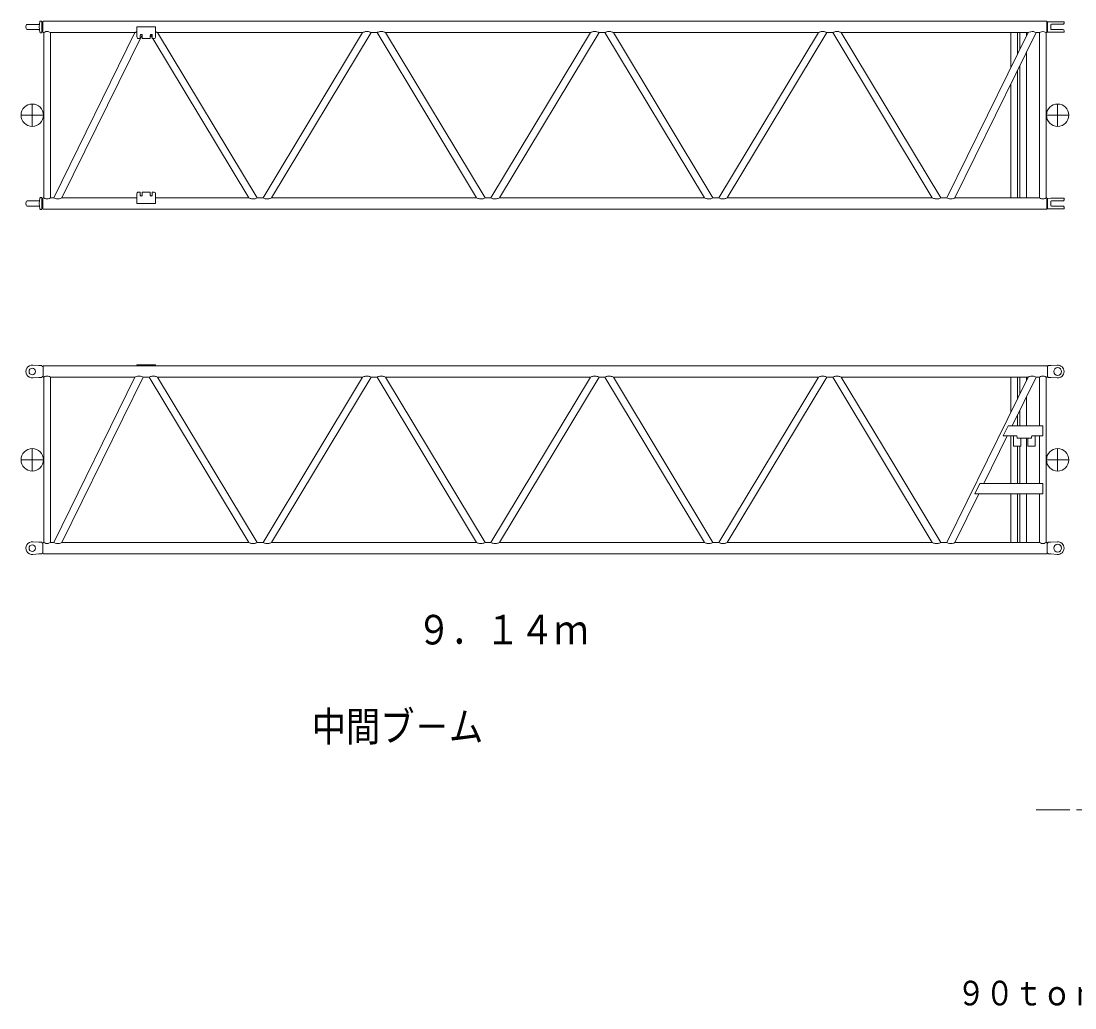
# Model space of a CAD drawing. Units: millimetres on the paper. Extents: x -420 to 420, y -297 to 297.
# Drawn here: x -123 to 33.6, y -166.6 to -19.9 of the extents above; entities that cross this region are included whole.
import ezdxf
from ezdxf.enums import TextEntityAlignment as Align

# ---------------------------------------------------------------- set-up
doc = ezdxf.new("R2010")
doc.units = ezdxf.units.MM
doc.linetypes.add('CHAIN1', pattern=[8, 5, -1, 1, -1])
doc.layers.add('0-0_0', color=7, linetype='Continuous', lineweight=18)
doc.styles.add('ＭＳ ゴシック', font='')
doc.styles.get('ＭＳ ゴシック').set_extended_font_data('MS Gothic')

msp = doc.modelspace()

# ---------------------------------------------------------------- linework, layer by layer
at = {"layer": '0-0_0'}
for p, q in [((-120.338, -20.803), (-120.198, -20.011)), ((-120.1, -19.928), (-119.922, -19.928)), ((-119.922, -19.928), (-119.845, -20.061)), ((-119.922, -21.678), (-119.922, -19.928)), ((-119.816, -20.078), (-119.771, -20.078)), ((-119.771, -20.065), (-119.708, -19.956)), ((-119.771, -21.541), (-119.771, -20.065)), ((-119.708, -19.956), (29.434, -19.956)), ((29.434, -19.956), (29.434, -21.65)), ((29.434, -19.956), (29.496, -20.065)), ((29.542, -20.078), (29.496, -20.078)), ((29.561, -20.072), (29.561, -21.534)), ((29.586, -20.036), (29.571, -20.061)), ((30.03, -20.02), (29.586, -20.036)), ((32.013, -20.02), (30.03, -20.02)), ((32.013, -20.02), (32.013, -20.241)), ((-122.287, -20.803), (-122.258, -20.566)), ((-122.287, -20.803), (-122.258, -21.04)), ((-122.093, -20.42), (-120.355, -20.42)), ((-122.093, -21.186), (-120.355, -21.186)), ((-120.338, -20.803), (-120.198, -21.595)), ((-120.1, -21.678), (-119.922, -21.678)), ((-119.845, -21.545), (-119.922, -21.678)), ((-119.771, -21.528), (-119.816, -21.528)), ((-119.77, -21.541), (-119.708, -21.65)), ((-119.708, -21.65), (-119.641, -21.65)), ((-119.641, -46.206), (-119.641, -21.65)), ((-118.633, -21.65), (-106.074, -21.65)), ((-118.633, -46.206), (-118.633, -21.65)), ((-118.141, -46.206), (-106.074, -21.65)), ((-105.779, -22.295), (-105.779, -20.803)), ((-105.779, -20.803), (-103.029, -20.803)), ((-103.029, -22.295), (-103.029, -20.803)), ((-87.905, -46.206), (-102.705, -21.65)), ((-102.705, -21.65), (-72.237, -21.65)), ((-87.037, -46.206), (-72.237, -21.65)), ((-85.772, -46.206), (-70.972, -21.65)), ((-70.972, -21.65), (-70.103, -21.65)), ((-55.303, -46.206), (-70.103, -21.65)), ((-54.038, -46.206), (-68.838, -21.65)), ((-68.838, -21.65), (-38.37, -21.65)), ((-53.17, -46.206), (-38.37, -21.65)), ((-51.905, -46.206), (-37.105, -21.65)), ((-37.105, -21.65), (-36.236, -21.65)), ((-21.436, -46.206), (-36.236, -21.65)), ((-20.172, -46.206), (-34.972, -21.65)), ((-34.972, -21.65), (-4.503, -21.65)), ((-19.303, -46.206), (-4.503, -21.65)), ((-18.038, -46.206), (-3.238, -21.65)), ((-3.238, -21.65), (-2.37, -21.65)), ((12.43, -46.206), (-2.37, -21.65)), ((26.659, -21.65), (-1.105, -21.65)), ((13.695, -46.206), (-1.105, -21.65)), ((14.593, -46.206), (26.659, -21.65)), ((15.8, -46.206), (27.866, -21.65)), ((24.092, -26.874), (24.092, -21.65)), ((25.1, -24.822), (25.1, -21.65)), ((25.425, -24.161), (25.425, -21.65)), ((26.434, -22.109), (26.434, -21.65)), ((27.866, -21.65), (28.359, -21.65)), ((28.359, -46.206), (28.359, -21.65)), ((29.367, -21.65), (29.434, -21.65)), ((29.367, -46.206), (29.367, -21.65)), ((29.434, -21.65), (29.496, -21.541)), ((29.542, -21.528), (29.496, -21.528)), ((29.586, -21.571), (29.571, -21.545)), ((30.03, -21.586), (29.586, -21.571)), ((30.03, -20.541), (30.03, -21.066)), ((31.846, -20.407), (30.163, -20.407)), ((31.846, -21.199), (30.163, -21.199)), ((-116.934, -46.206), (-105.07, -22.062)), ((-105.562, -22.511), (-105.296, -22.511)), ((-105.296, -22.511), (-105.296, -22.061)), ((-104.996, -22.511), (-104.996, -22.061)), ((-104.996, -22.511), (-103.812, -22.511)), ((-103.812, -22.511), (-103.812, -22.061)), ((-103.525, -22.389), (-103.721, -22.062)), ((-103.512, -22.511), (-103.512, -22.061)), ((-103.512, -22.511), (-103.246, -22.511)), ((-89.17, -46.206), (-103.441, -22.528)), ((26.434, -46.206), (26.434, -24.565)), ((25.425, -46.206), (25.425, -26.617)), ((25.1, -46.206), (25.1, -27.279)), ((24.092, -46.206), (24.092, -29.331)), ((-121.337, -32.261), (-121.337, -35.595)), ((31.063, -32.261), (31.063, -35.595)), ((-123.004, -33.928), (-119.671, -33.928)), ((29.396, -33.928), (32.729, -33.928)), ((-105.562, -45.345), (-105.296, -45.345)), ((-105.296, -45.345), (-105.296, -45.795)), ((-104.996, -45.345), (-104.996, -45.795)), ((-104.996, -45.345), (-103.812, -45.345)), ((-103.812, -45.345), (-103.812, -45.795)), ((-103.512, -45.345), (-103.512, -45.795)), ((-103.512, -45.345), (-103.246, -45.345)), ((-122.287, -47.053), (-122.258, -46.816)), ((-122.093, -46.67), (-120.355, -46.67)), ((-120.338, -47.053), (-120.198, -46.261)), ((-120.1, -46.178), (-119.922, -46.178)), ((-119.922, -46.178), (-119.845, -46.311)), ((-119.922, -47.928), (-119.922, -46.178)), ((-119.816, -46.328), (-119.771, -46.328)), ((-119.771, -46.315), (-119.771, -47.791)), ((-119.77, -46.315), (-119.708, -46.206)), ((-119.708, -46.206), (-119.641, -46.206)), ((-118.141, -46.206), (-118.633, -46.206)), ((-105.845, -46.206), (-116.934, -46.206)), ((-105.779, -45.561), (-105.779, -47.053)), ((-103.029, -45.561), (-103.029, -47.053)), ((-89.17, -46.206), (-102.952, -46.206)), ((-87.037, -46.206), (-87.905, -46.206)), ((-55.303, -46.206), (-85.772, -46.206)), ((-53.17, -46.206), (-54.038, -46.206)), ((-21.436, -46.206), (-51.905, -46.206)), ((-19.303, -46.206), (-20.172, -46.206)), ((12.43, -46.206), (-18.038, -46.206)), ((14.593, -46.206), (13.695, -46.206)), ((15.8, -46.206), (28.359, -46.206)), ((29.367, -46.206), (29.434, -46.206)), ((29.434, -46.206), (29.496, -46.315)), ((29.434, -46.206), (29.434, -47.9)), ((29.542, -46.328), (29.496, -46.328)), ((29.561, -47.784), (29.561, -46.321)), ((29.586, -46.286), (29.571, -46.311)), ((30.03, -46.27), (29.586, -46.285)), ((32.013, -46.27), (30.03, -46.27)), ((30.03, -46.79), (30.03, -47.316)), ((31.846, -46.657), (30.163, -46.657)), ((32.013, -46.27), (32.013, -46.49)), ((-122.287, -47.053), (-122.258, -47.29)), ((-122.093, -47.436), (-120.355, -47.436)), ((-120.338, -47.053), (-120.198, -47.845)), ((-120.1, -47.928), (-119.922, -47.928)), ((-119.845, -47.795), (-119.922, -47.928)), ((-119.771, -47.778), (-119.816, -47.778)), ((-119.77, -47.791), (-119.708, -47.9)), ((-119.708, -47.9), (29.434, -47.9)), ((-105.779, -47.053), (-103.029, -47.053)), ((29.434, -47.9), (29.496, -47.791)), ((29.542, -47.778), (29.496, -47.778)), ((29.586, -47.82), (29.571, -47.795)), ((30.03, -47.836), (29.586, -47.821)), ((31.846, -47.449), (30.163, -47.449)), ((-121.261, -71.082), (-120.363, -71.154)), ((-120.363, -71.154), (-119.912, -71.154)), ((-119.912, -71.154), (-119.845, -71.27)), ((-119.816, -71.287), (-119.771, -71.287)), ((-119.77, -71.274), (-119.718, -71.182)), ((-119.718, -71.182), (-119.718, -72.875)), ((-119.718, -71.182), (29.443, -71.182)), ((-105.779, -71.182), (-105.779, -71.032)), ((-105.779, -71.032), (-103.029, -71.032)), ((-103.029, -71.182), (-103.029, -71.032)), ((29.443, -71.182), (29.496, -71.274)), ((29.496, -71.287), (29.542, -71.287)), ((29.561, -71.281), (29.561, -72.777)), ((29.638, -71.154), (29.571, -71.27)), ((29.638, -71.154), (30.03, -71.154)), ((30.992, -71.082), (30.03, -71.154)), ((-121.261, -72.976), (-120.363, -72.904)), ((-120.363, -72.904), (-119.912, -72.904)), ((-119.845, -72.787), (-119.912, -72.904)), ((-119.771, -72.77), (-119.816, -72.77)), ((-119.771, -72.784), (-119.718, -72.875)), ((-119.641, -72.876), (-119.718, -72.876)), ((-119.641, -97.432), (-119.641, -72.876)), ((-118.633, -72.876), (-106.074, -72.876)), ((-118.633, -97.432), (-118.633, -72.876)), ((-118.141, -97.432), (-106.074, -72.876)), ((-116.934, -97.432), (-104.867, -72.876)), ((-104.867, -72.876), (-103.97, -72.876)), ((-89.17, -97.432), (-103.97, -72.876)), ((-87.905, -97.432), (-102.705, -72.876)), ((-102.705, -72.876), (-72.236, -72.876)), ((-87.036, -97.432), (-72.236, -72.876)), ((-85.771, -97.432), (-70.971, -72.876)), ((-70.971, -72.876), (-70.103, -72.876)), ((-55.303, -97.432), (-70.103, -72.876)), ((-54.038, -97.432), (-68.838, -72.876)), ((-68.838, -72.876), (-38.37, -72.876)), ((-53.17, -97.432), (-38.37, -72.876)), ((-51.905, -97.432), (-37.105, -72.876)), ((-37.105, -72.876), (-36.236, -72.876)), ((-21.436, -97.432), (-36.236, -72.876)), ((-20.171, -97.432), (-34.971, -72.876)), ((-34.971, -72.876), (-4.503, -72.876)), ((-19.303, -97.432), (-4.503, -72.876)), ((-18.038, -97.432), (-3.238, -72.876)), ((-3.238, -72.876), (-2.37, -72.876)), ((5.03, -85.154), (-2.37, -72.875)), ((6.295, -85.154), (-1.105, -72.875)), ((26.659, -72.876), (-1.105, -72.876)), ((14.593, -97.432), (26.659, -72.876)), ((24.092, -78.1), (24.092, -72.876)), ((24.31, -80.112), (27.866, -72.876)), ((25.1, -76.048), (25.1, -72.876)), ((25.425, -75.387), (25.425, -72.876)), ((26.434, -73.335), (26.434, -72.876)), ((27.866, -72.876), (28.359, -72.876)), ((28.359, -80.112), (28.359, -72.876)), ((29.367, -72.876), (29.443, -72.876)), ((29.367, -97.432), (29.367, -72.876)), ((29.443, -72.876), (29.496, -72.784)), ((29.496, -72.77), (29.542, -72.77)), ((29.571, -72.787), (29.638, -72.904)), ((29.638, -72.904), (30.03, -72.904)), ((30.992, -72.976), (30.03, -72.904)), ((26.434, -80.112), (26.434, -75.791)), ((25.425, -80.112), (25.425, -77.843)), ((25.1, -80.112), (25.1, -78.505)), ((23.707, -80.112), (22.97, -81.612)), ((28.863, -80.112), (23.707, -80.112)), ((28.863, -80.112), (28.863, -81.612)), ((20.093, -88.695), (23.573, -81.612)), ((24.929, -81.612), (22.97, -81.612)), ((24.092, -88.695), (24.092, -81.612)), ((24.488, -81.612), (24.488, -83.112)), ((25.029, -81.712), (25.029, -81.912)), ((27.196, -81.912), (25.029, -81.912)), ((26.434, -88.695), (26.434, -81.974)), ((26.654, -81.912), (26.654, -83.112)), ((27.196, -81.712), (27.196, -81.912)), ((28.863, -81.612), (27.296, -81.612)), ((27.738, -81.612), (27.738, -83.112)), ((28.359, -88.695), (28.359, -81.612)), ((-121.337, -83.487), (-121.337, -86.82)), ((25.1, -88.695), (25.1, -83.18)), ((25.425, -88.695), (25.425, -83.18)), ((27.738, -83.112), (26.654, -83.112)), ((31.063, -83.487), (31.063, -86.82)), ((-123.004, -85.154), (-119.671, -85.154)), ((12.43, -97.432), (5.03, -85.154)), ((13.695, -97.432), (6.295, -85.154)), ((29.396, -85.154), (32.729, -85.154)), ((19.489, -88.695), (18.752, -90.195)), ((28.863, -88.695), (19.489, -88.695)), ((28.863, -88.695), (28.863, -90.195)), ((15.8, -97.432), (19.356, -90.195)), ((28.863, -90.195), (18.752, -90.195)), ((24.092, -97.432), (24.092, -90.195)), ((25.1, -97.432), (25.1, -90.195)), ((25.425, -97.432), (25.425, -90.195)), ((26.434, -97.432), (26.434, -90.195)), ((28.359, -97.432), (28.359, -90.195)), ((-121.261, -97.332), (-120.363, -97.404)), ((-120.363, -97.404), (-119.912, -97.404)), ((-119.845, -97.52), (-119.912, -97.404)), ((-119.771, -97.537), (-119.816, -97.537)), ((-119.771, -97.524), (-119.718, -97.432)), ((-119.771, -97.524), (-119.771, -99.034)), ((-119.718, -97.432), (-119.641, -97.432)), ((-118.141, -97.432), (-118.633, -97.432)), ((-89.17, -97.432), (-116.934, -97.432)), ((-87.036, -97.432), (-87.905, -97.432)), ((-55.303, -97.432), (-85.771, -97.432)), ((-53.17, -97.432), (-54.038, -97.432)), ((-21.436, -97.432), (-51.905, -97.432)), ((-19.303, -97.432), (-20.171, -97.432)), ((12.43, -97.432), (-18.038, -97.432)), ((14.593, -97.432), (13.695, -97.432)), ((15.8, -97.432), (28.359, -97.432)), ((29.367, -97.432), (29.443, -97.432)), ((29.443, -97.432), (29.496, -97.524)), ((29.496, -99.034), (29.496, -97.524)), ((29.496, -97.537), (29.542, -97.537)), ((29.638, -97.404), (29.571, -97.52)), ((29.638, -97.404), (30.03, -97.404)), ((30.992, -97.331), (30.03, -97.404)), ((-121.261, -99.226), (-120.363, -99.154)), ((-120.363, -99.154), (-119.912, -99.154)), ((-119.912, -99.154), (-119.845, -99.037)), ((-119.816, -99.02), (-119.771, -99.02)), ((-119.771, -99.034), (-119.718, -99.125)), ((-119.718, -99.125), (29.443, -99.125)), ((29.443, -99.125), (29.496, -99.034)), ((29.496, -99.02), (29.542, -99.02)), ((29.571, -99.037), (29.638, -99.154)), ((29.638, -99.154), (30.03, -99.154)), ((30.992, -99.226), (30.03, -99.154))]:
    msp.add_line(p, q, dxfattribs=at)
at = {"layer": '0-0_0', "linetype": 'CHAIN1'}
msp.add_line((27.861, -137.202), (52.861, -137.202), dxfattribs=at)
at = {"layer": '0-0_0'}
for points in [[(32.013, -21.366), (32.013, -21.586), (30.03, -21.586)], [(32.013, -47.615), (32.013, -47.836), (30.03, -47.836)], [(25.571, -81.912), (25.571, -83.112), (24.488, -83.112)]]:
    msp.add_lwpolyline(points, dxfattribs=at)
for centre, radius in [((-121.337, -33.928), 1.667), ((31.063, -33.928), 1.667), ((-121.337, -72.029), 0.483), ((-121.337, -85.154), 1.667), ((31.063, -85.154), 1.667), ((-121.337, -98.279), 0.483)]:
    msp.add_circle(centre, radius, dxfattribs=at)
at = {"layer": '0-0_0', "color": 4}
for centre in [(31.063, -72.029), (31.063, -98.279)]:
    msp.add_circle(centre, 0.583, dxfattribs=at)
at = {"layer": '0-0_0'}
for centre, radius, start, end in [((-120.355, -20.32), 0.1, 270.00007, 350), ((-120.1, -20.028), 0.1, 89.99845, 169.99969), ((-119.816, -20.045), 0.0333, 210.00211, 270.00412), ((29.542, -20.045), 0.0333, 269.99772, 329.99882), ((31.846, -20.241), 0.167, 270.00002, 0.00003), ((-122.093, -20.586), 0.167, 89.99862, 172.99979), ((-122.093, -21.02), 0.167, 187.00011, 270.00067), ((-120.355, -21.286), 0.1, 9.9997, 89.99823), ((-120.1, -21.578), 0.1, 189.99976, 269.99854), ((-119.816, -21.561), 0.0333, 89.99588, 149.99789), ((-119.062, -22.501), 1.03, 104.22021, 124.22296), ((-119.137, -22.212), 0.731, 75.90217, 104.09754), ((-119.212, -22.501), 1.03, 55.77705, 75.77955), ((-105.365, -22.922), 1.456, 115.22988, 119.1182), ((-105.378, -22.896), 1.427, 111.26736, 115.23534), ((-105.398, -22.843), 1.371, 107.14116, 111.27241), ((-105.146, -22.061), 0.15, 0, 180.00001), ((-103.662, -22.061), 0.15, 0, 180.00001), ((-103.406, -22.94), 1.468, 69.97947, 74.22782), ((-103.426, -22.995), 1.527, 65.89997, 69.98473), ((-103.438, -23.022), 1.556, 61.89728, 65.90567), ((-71.531, -22.961), 1.489, 101.27928, 118.26765), ((-71.593, -22.631), 1.153, 79.57264, 101.50664), ((-71.649, -22.842), 1.371, 60.41271, 78.86485), ((-69.426, -22.842), 1.371, 101.13515, 119.58729), ((-69.482, -22.631), 1.153, 78.49336, 100.42736), ((-69.544, -22.961), 1.489, 61.73235, 78.72072), ((-37.665, -22.961), 1.489, 101.27928, 118.26765), ((-37.726, -22.631), 1.153, 79.57264, 101.50664), ((-37.782, -22.842), 1.371, 60.41271, 78.86485), ((-35.56, -22.842), 1.371, 101.13515, 119.58729), ((-35.616, -22.631), 1.153, 78.49336, 100.42736), ((-35.677, -22.961), 1.489, 61.73235, 78.72072), ((-3.798, -22.961), 1.489, 101.27928, 118.26765), ((-3.859, -22.631), 1.153, 79.57264, 101.50664), ((-3.915, -22.842), 1.371, 60.41271, 78.86485), ((-1.693, -22.842), 1.371, 101.13515, 119.58729), ((-1.749, -22.631), 1.153, 78.49336, 100.42736), ((-1.81, -22.961), 1.489, 61.73235, 78.72072), ((27.335, -22.869), 1.394, 101.62855, 118.99175), ((27.272, -22.547), 1.066, 79.13237, 101.84128), ((27.215, -22.77), 1.296, 59.82547, 78.49027), ((28.936, -22.51), 1.036, 104.00155, 123.85216), ((28.863, -22.224), 0.741, 76.11881, 103.88049), ((28.79, -22.51), 1.036, 56.14813, 75.99838), ((29.542, -21.561), 0.0333, 29.99762, 89.99523), ((30.163, -20.541), 0.133, 90.00003, 180.00002), ((30.163, -21.066), 0.133, 179.99996, 269.99995), ((31.846, -21.366), 0.167, 0.00003, 90.00004), ((-105.562, -22.295), 0.217, 179.99999, 270), ((-103.246, -22.295), 0.217, 270, 0), ((-105.562, -45.561), 0.217, 90, 180.00001), ((-103.246, -45.561), 0.217, 0, 90), ((-122.093, -46.836), 0.167, 89.99862, 172.99979), ((-120.355, -46.57), 0.1, 270.00007, 350), ((-120.1, -46.278), 0.1, 89.99845, 169.99969), ((-119.816, -46.295), 0.0333, 210.00211, 270.00412), ((-119.064, -45.346), 1.036, 236.1475, 255.99668), ((-119.137, -45.632), 0.741, 256.11777, 283.88251), ((-119.21, -45.346), 1.036, 284.00354, 303.85249), ((-117.489, -45.085), 1.297, 239.82903, 258.4901), ((-117.547, -45.309), 1.066, 259.13243, 281.84114), ((-117.609, -44.987), 1.394, 281.62868, 298.98896), ((-105.146, -45.795), 0.15, 179.99999, 0), ((-103.662, -45.795), 0.15, 179.99999, 0), ((-88.467, -44.881), 1.5, 242.05077, 258.89439), ((-88.526, -45.207), 1.169, 258.67846, 280.29167), ((-88.581, -44.997), 1.385, 280.96661, 299.20703), ((-86.361, -44.997), 1.385, 240.79297, 259.03339), ((-86.415, -45.207), 1.169, 259.70833, 281.32154), ((-86.475, -44.881), 1.5, 281.10561, 297.94923), ((-54.6, -44.881), 1.5, 242.05077, 258.89439), ((-54.66, -45.207), 1.169, 258.67846, 280.29167), ((-54.714, -44.997), 1.385, 280.96661, 299.20703), ((-52.494, -44.997), 1.385, 240.79297, 259.03339), ((-52.549, -45.207), 1.169, 259.70833, 281.32154), ((-52.608, -44.881), 1.5, 281.10561, 297.94923), ((-20.733, -44.881), 1.5, 242.05077, 258.89439), ((-20.793, -45.207), 1.169, 258.67846, 280.29167), ((-20.847, -44.997), 1.385, 280.96661, 299.20703), ((-18.627, -44.997), 1.385, 240.79297, 259.03339), ((-18.682, -45.207), 1.169, 259.70833, 281.32154), ((-18.741, -44.881), 1.5, 281.10561, 297.94923), ((13.133, -44.881), 1.5, 242.05077, 258.89439), ((13.074, -45.207), 1.169, 258.67846, 280.29167), ((13.019, -44.997), 1.385, 280.96661, 299.20703), ((15.244, -45.085), 1.297, 239.82904, 258.4901), ((15.186, -45.309), 1.066, 259.13242, 281.84113), ((15.124, -44.987), 1.394, 281.62869, 298.98896), ((28.936, -45.346), 1.036, 236.14784, 255.99845), ((28.863, -45.632), 0.741, 256.11951, 283.88119), ((28.79, -45.346), 1.036, 284.00162, 303.85187), ((29.542, -46.295), 0.0333, 269.99772, 329.99882), ((30.163, -46.79), 0.133, 90.00003, 180.00002), ((31.846, -46.49), 0.167, 270.00002, 0.00003), ((-122.093, -47.27), 0.167, 187.00011, 270.00067), ((-120.355, -47.536), 0.1, 9.9997, 89.99823), ((-120.1, -47.828), 0.1, 189.99976, 269.99854), ((-119.816, -47.811), 0.0333, 89.99588, 149.99789), ((29.542, -47.811), 0.0333, 29.99762, 89.99523), ((30.163, -47.316), 0.133, 179.99996, 269.99995), ((31.846, -47.615), 0.167, 0.00003, 90.00004), ((-121.337, -72.029), 0.95, 85.42074, 274.57929), ((-119.816, -71.254), 0.0333, 210.00211, 270.00412), ((29.542, -71.254), 0.0333, 269.99597, 329.998), ((31.063, -72.029), 0.95, 359.99998, 94.29961), ((31.063, -72.029), 0.95, 265.70061, 359.99996), ((-119.816, -72.804), 0.0333, 89.99588, 149.99791), ((-119.062, -73.727), 1.03, 104.22115, 124.22314), ((-119.137, -73.437), 0.731, 75.9013, 104.0984), ((-119.212, -73.727), 1.03, 55.77687, 75.77861), ((-105.396, -74.082), 1.384, 101.81037, 119.31397), ((-105.461, -73.756), 1.051, 78.98478, 102.03419), ((-105.52, -73.981), 1.284, 59.44764, 78.31209), ((-103.292, -74.051), 1.357, 101.30917, 119.9763), ((-103.349, -73.839), 1.138, 78.30135, 100.566), ((-103.412, -74.174), 1.478, 61.40869, 78.54107), ((-71.529, -74.174), 1.478, 101.45867, 118.59132), ((-71.592, -73.839), 1.138, 79.43348, 101.69832), ((-71.649, -74.051), 1.357, 60.02454, 78.69118), ((-69.425, -74.051), 1.357, 101.30917, 119.9763), ((-69.483, -73.839), 1.138, 78.30135, 100.566), ((-69.546, -74.174), 1.478, 61.40869, 78.54107), ((-37.662, -74.174), 1.478, 101.45893, 118.59131), ((-37.725, -73.839), 1.138, 79.434, 101.69865), ((-37.783, -74.051), 1.357, 60.0237, 78.69083), ((-35.558, -74.051), 1.357, 101.30882, 119.97546), ((-35.616, -73.839), 1.138, 78.30168, 100.56652), ((-35.679, -74.174), 1.478, 61.40868, 78.54133), ((-3.796, -74.174), 1.478, 101.45904, 118.59152), ((-3.859, -73.839), 1.138, 79.43345, 101.69848), ((-3.916, -74.051), 1.357, 60.02413, 78.69085), ((-1.693, -74.068), 1.371, 101.13578, 119.58715), ((-1.749, -73.857), 1.153, 78.49282, 100.42795), ((-1.81, -74.187), 1.489, 61.73224, 78.72019), ((27.335, -74.095), 1.394, 101.62901, 118.99163), ((27.272, -73.772), 1.066, 79.13219, 101.84205), ((27.215, -73.996), 1.296, 59.82521, 78.48955), ((28.936, -73.736), 1.036, 104.00191, 123.85256), ((28.863, -73.45), 0.741, 76.11882, 103.88032), ((28.79, -73.736), 1.036, 56.14812, 75.99849), ((29.542, -72.804), 0.0333, 30.002, 90.00402), ((24.929, -81.712), 0.1, 0, 90), ((27.296, -81.712), 0.1, 90, 180), ((-121.337, -98.279), 0.95, 85.42072, 274.57926), ((-119.816, -97.504), 0.0333, 210.00209, 270.00412), ((-119.064, -96.572), 1.036, 236.14787, 255.99856), ((-119.137, -96.858), 0.741, 256.1195, 283.88078), ((-119.21, -96.572), 1.036, 284.00167, 303.85213), ((-117.489, -96.311), 1.297, 239.82955, 258.49186), ((-117.547, -96.535), 1.066, 259.13337, 281.83962), ((-117.609, -96.213), 1.394, 281.62726, 298.98873), ((-88.465, -96.121), 1.489, 241.73617, 258.72313), ((-88.526, -96.451), 1.153, 258.49553, 280.42553), ((-88.582, -96.24), 1.371, 281.1329, 299.58288), ((-86.359, -96.24), 1.371, 240.41712, 258.8671), ((-86.415, -96.451), 1.153, 259.57447, 281.50447), ((-86.477, -96.121), 1.489, 281.27687, 298.26383), ((-54.598, -96.121), 1.489, 241.73617, 258.72313), ((-54.659, -96.451), 1.153, 258.49553, 280.42553), ((-54.715, -96.24), 1.371, 281.1329, 299.58288), ((-52.493, -96.24), 1.371, 240.41795, 258.86722), ((-52.549, -96.451), 1.153, 259.57349, 281.50413), ((-52.61, -96.121), 1.489, 281.27709, 298.26424), ((-20.731, -96.121), 1.489, 241.73617, 258.72313), ((-20.792, -96.451), 1.153, 258.49553, 280.42553), ((-20.848, -96.24), 1.371, 281.1329, 299.58288), ((-18.626, -96.24), 1.371, 240.41753, 258.86731), ((-18.682, -96.451), 1.153, 259.57426, 281.5043), ((-18.743, -96.121), 1.489, 281.27674, 298.26383), ((13.133, -96.107), 1.5, 242.05119, 258.89596), ((13.074, -96.433), 1.169, 258.67989, 280.29062), ((13.019, -96.223), 1.385, 280.96476, 299.20649), ((15.244, -96.311), 1.297, 239.82954, 258.49202), ((15.186, -96.535), 1.066, 259.13366, 281.83964), ((15.124, -96.213), 1.394, 281.62701, 298.9885), ((28.936, -96.572), 1.036, 236.14725, 255.99823), ((28.863, -96.858), 0.741, 256.1198, 283.88107), ((28.79, -96.572), 1.036, 284.00138, 303.85208), ((29.542, -97.504), 0.0333, 269.99597, 329.998), ((31.063, -98.279), 0.95, 359.99998, 94.29961), ((31.063, -98.279), 0.95, 265.70061, 359.99996), ((-119.816, -99.054), 0.0333, 89.99588, 149.99789), ((29.542, -99.054), 0.0333, 30.002, 90.00402)]:
    msp.add_arc(centre, radius, start, end, dxfattribs=at)

# ---------------------------------------------------------------- texts
at = {"layer": '0-0_0', "style": 'ＭＳ ゴシック', "width": 0.85}
for s, height, p in [('９．１４ｍ', 4.399, (-64.179, -113.928)), ('中間ブ－ム', 4.399, (-79.817, -128.321)), ('９０ｔｏｎフック', 3.666, (16.078, -167.362))]:
    msp.add_text(s, height=height, dxfattribs=at).set_placement(p, align=Align.BOTTOM_LEFT)

doc.saveas('drawing.dxf')
